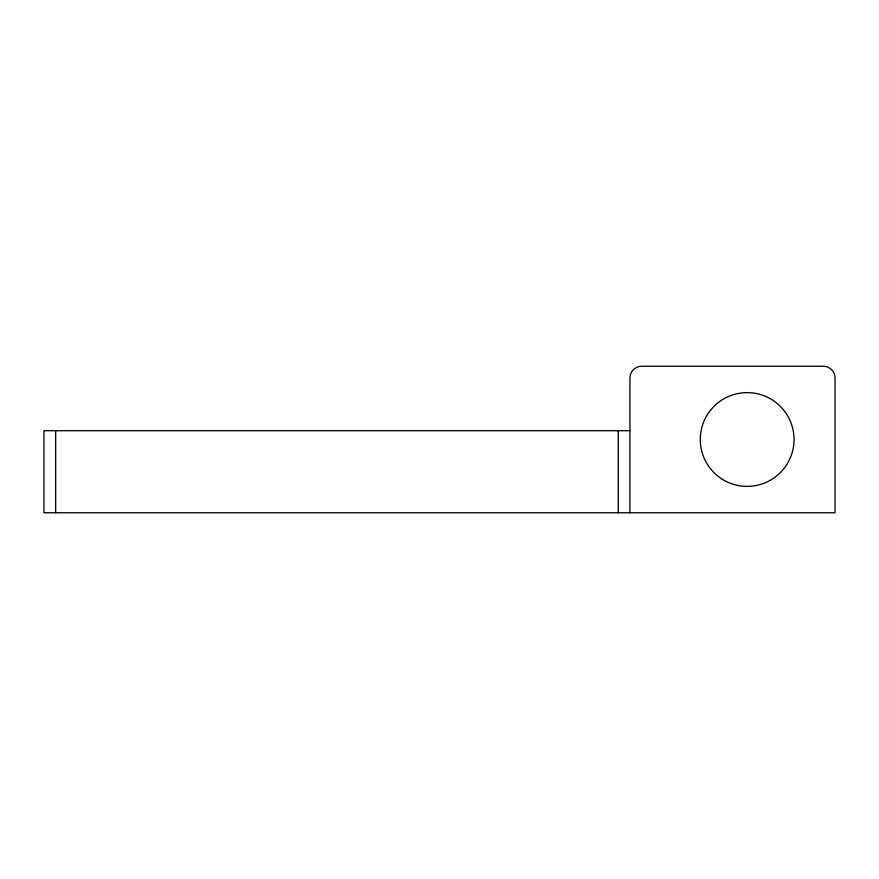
<?xml version="1.0" encoding="UTF-8"?>
<svg xmlns="http://www.w3.org/2000/svg" width="879" height="879" viewBox="0 0 879 879"><rect width="100%" height="100%" fill="white"/><g stroke="black" fill="none" stroke-linecap="round" stroke-linejoin="round"><path stroke-width="1.32" d="M629.946 430.71L43.95 430.71L43.95 512.754L835.05 512.754L835.05 377.97A11.724 11.724 0 0 0 823.326 366.246L641.67 366.246A11.724 11.724 0 0 0 629.946 377.97L629.946 512.754M618.234 430.71L618.234 512.754M55.674 430.71L55.674 512.754M721.758 478.912A46.884 46.884 0 0 0 793.979 441.785A46.884 46.884 0 0 0 725.713 397.802A46.884 46.884 0 0 0 721.758 478.912"/></g></svg>
